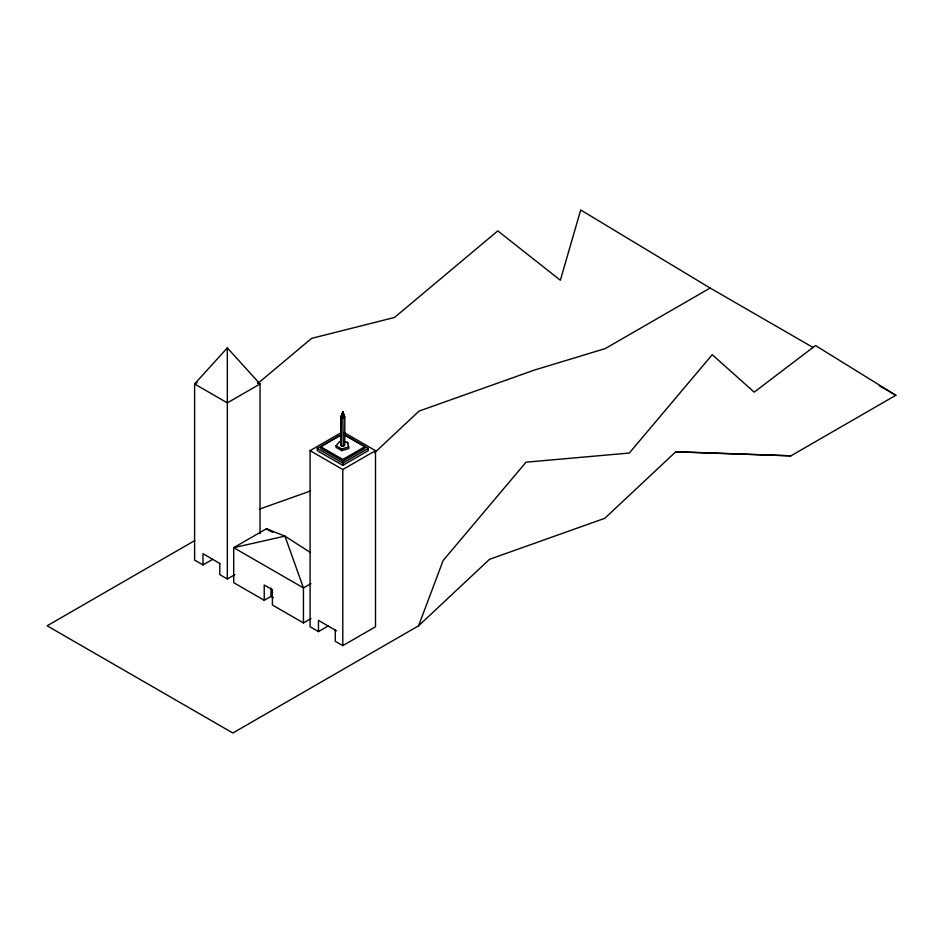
<?xml version="1.0" encoding="UTF-8"?>
<svg xmlns="http://www.w3.org/2000/svg" width="943" height="943" viewBox="0 0 943 943"><rect width="100%" height="100%" fill="white"/><g stroke="black" fill="none" stroke-linecap="round" stroke-linejoin="round"><path stroke-width="1.41" d="M342.439 414.39L342.792 411.82L344.773 417.124L344.773 445.391L343.323 446.228L341.354 445.921L340.824 444.79L340.824 416.511L342.792 411.82L344.773 417.124L343.323 417.961L341.354 417.655L340.824 416.511M418.586 625.81L443.116 560.531L526.041 462.188L629.311 453.041L712.236 354.698L754.2 392.147L815.506 345.539L895.85 395.27L790.894 455.846L675.742 451.791L604.769 518.32L489.547 559.293L418.586 625.81L232.862 733.017L47.15 625.798L194.706 540.61M344.973 442.067L347.602 442.314L348.863 448.538L341.731 450.636L336.073 447.371L336.073 445.709L339.704 441.595M260.044 533.679L260.044 383.978L227.322 347.873L194.612 383.978L194.612 560.095L202.993 564.928L212.611 559.376M374.571 452.793L419.057 411.089L534.28 370.116L605.241 348.592L710.126 288.039L813.161 347.531M257.71 383.553L311.591 338.372L394.516 317.473L497.786 230.882L560.342 280.236L580.711 209.983L710.126 288.039M197.134 382.528L194.612 383.978L227.322 402.873L260.044 383.978L257.522 382.528M328.081 626.034L318.463 631.598L310.082 626.753L310.082 450.648L340.282 433.214M344.065 434.44L368.289 448.42L368.289 450.648L342.792 465.359L317.308 450.648L317.308 448.42L341.519 434.44M345.244 435.466L364.811 446.758L364.811 448.42L342.792 461.127L320.785 448.42L320.785 446.758L340.352 435.466M320.785 446.758L342.792 459.465L364.811 446.758M317.308 448.42L342.792 463.143L368.289 448.42M310.082 450.648L342.792 469.531L375.514 450.648L375.514 626.753L342.792 645.649L335.26 641.287L335.26 630.054M310.542 552.586L284.939 536.131L266.433 528.775L233.711 547.671L233.711 582.668L264.229 600.29L270.971 596.4L273.305 597.744M219.79 563.384L219.79 574.629L227.322 578.978L234.878 574.617M310.99 583.564L303.446 587.925L233.711 547.671L284.939 536.131L303.446 587.925L303.446 622.922L311.084 618.514M259.242 509.208L310.601 490.938M336.073 445.709L341.731 448.974L348.863 446.876M675.742 451.791L790.953 455.811M879.312 385.722L895.85 395.27M344.054 432.483L375.514 450.648M266.433 528.775L272.763 532.441M219.813 563.525L202.993 553.694L202.993 564.928M336.486 630.891L318.463 620.353L318.463 631.598M303.446 622.922L272.409 605.005L272.409 589.729L264.229 585.002L264.229 600.29M347.602 442.314L347.602 443.976M343.323 446.228L342.792 411.82L341.354 417.655L341.354 445.921M342.792 459.465L342.792 461.127M342.792 463.143L342.792 465.359M342.792 469.531L342.792 645.649M341.731 448.974L341.731 450.636M270.971 588.067L270.971 596.4M227.322 347.873L227.322 578.978"/></g></svg>
